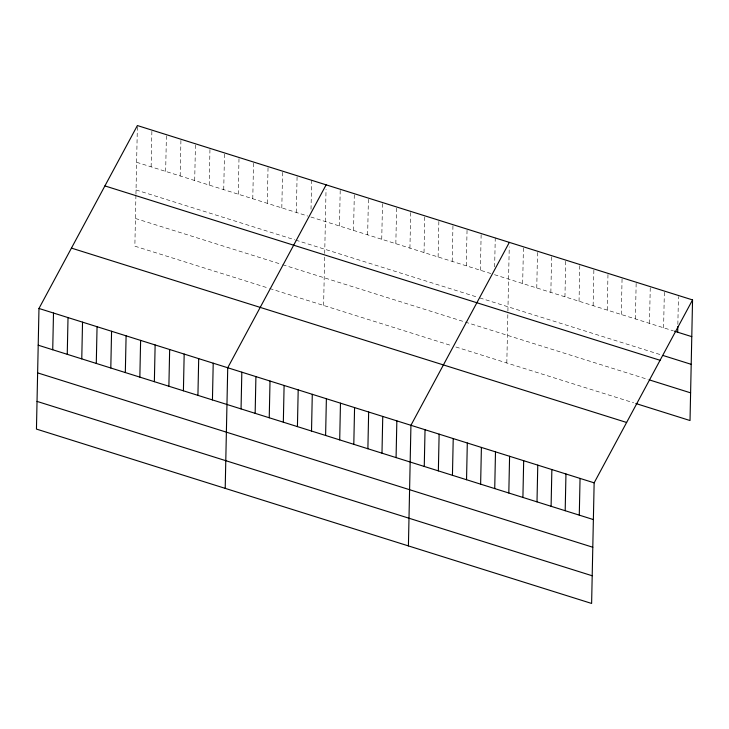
<?xml version="1.0" encoding="UTF-8"?>
<svg xmlns="http://www.w3.org/2000/svg" width="729" height="729" viewBox="0 0 729 729"><rect width="100%" height="100%" fill="white"/><g stroke="black" fill="none" stroke-linecap="round" stroke-linejoin="round"><path stroke-width="0.55" stroke-dasharray="3.65 2.73" d="M135.922 195.244L134.856 246.165L268.646 288.183M135.949 194.187L137.362 126.664M151.131 166.841L151.905 130.108M165.656 171.397L166.422 134.674M180.172 175.962L180.947 139.23M194.698 180.519L195.463 143.795M209.214 185.084L209.979 148.352M223.73 189.64L224.505 152.908M238.255 194.206L239.021 157.473M252.772 198.762L253.546 162.029M267.288 203.318L268.062 166.595M281.813 207.883L282.579 171.151M296.329 212.44L297.104 175.716M311.019 209.214L311.62 180.273M323.612 305.451L324.678 254.53M324.706 253.473L326.045 189.285M339.468 225.99L340.233 189.258M353.556 230.419L354.321 193.686M367.653 234.838L368.418 198.115M381.741 239.267L382.515 202.544M395.838 243.696L396.603 206.963M409.926 248.124L410.7 211.392M424.023 252.544L424.788 215.82M438.111 256.973L438.885 220.24M452.208 261.401L452.973 224.669M466.296 265.83L467.07 229.097M480.393 270.249L481.158 233.526M494.645 266.887L495.255 237.946M506.819 362.996L507.885 312.067M507.903 311.01L509.252 246.83M522.666 283.526L523.44 246.803M536.763 287.955L537.528 251.232M550.851 292.384L551.625 255.651M564.948 296.812L565.713 260.08M579.036 301.232L579.81 264.509M593.133 305.661L593.898 268.937M607.221 310.089L607.995 273.357M621.318 314.518L622.083 277.785M635.406 318.938L636.18 282.214M649.503 323.366L650.268 286.634M663.6 327.795L664.365 291.062M677.852 324.432L678.435 296.603M136.615 162.275L307.738 216.03M310.855 217.005L492.312 273.995M494.481 274.678L673.35 330.857M136.031 189.959L294.716 239.795M295.755 240.123L477.641 297.25M479.81 297.933L660.848 354.795M135.439 218.481L280.638 264.089M282.706 264.736L648.327 379.572M269.684 288.511L450.449 345.291M455.871 346.986L633.656 402.827"/><path stroke-width="1.09" d="M38.974 308.467L36.45 429.08L591.62 603.448L594.144 482.835L692.55 299.92L137.38 125.552L38.974 308.467L594.144 482.835M52.725 349.756L53.499 313.023M67.25 354.312L68.016 317.589M81.766 358.878L82.532 322.145M96.283 363.434L97.057 326.71M110.808 367.999L111.573 331.267M125.324 372.555L126.099 335.832M139.85 377.121L140.615 340.388M154.366 381.677L155.131 344.954M168.882 386.242L169.657 349.51M183.407 390.799L184.173 354.066M197.923 395.364L198.698 358.632M212.44 399.92L213.214 363.188M225.206 488.366L227.73 367.753L326.136 184.838M241.053 408.905L241.828 372.182M255.15 413.334L255.915 376.601M269.238 417.763L270.012 381.03M283.335 422.182L284.1 385.459M297.423 426.611L298.197 389.878M311.52 431.039L312.285 394.307M325.608 435.468L326.382 398.736M339.705 439.888L340.47 403.164M353.802 444.316L354.567 407.584M367.89 448.745L368.655 412.013M381.987 453.174L382.752 416.441M396.075 457.593L396.849 420.87M408.413 545.912L410.937 425.289L509.343 242.374M424.26 466.451L425.034 429.718M438.357 470.87L439.122 434.147M452.445 475.299L453.219 438.576M466.542 479.728L467.307 442.995M480.63 484.156L481.404 447.424M494.727 488.576L495.492 451.852M508.815 493.004L509.589 456.272M522.912 497.433L523.677 460.701M537 501.862L537.774 465.129M551.097 506.281L551.862 469.558M565.185 510.71L565.959 473.978M579.282 515.139L580.047 478.406M677.688 332.224L677.806 326.656M692.55 299.92L690.026 420.533L635.825 403.511M674.434 331.194L691.785 336.643M663.016 355.479L691.201 364.327M104.912 185.913L660.073 360.281M649.411 379.909L690.6 392.849M71.451 248.106L626.621 422.474M38.209 345.2L593.37 519.567M37.626 372.874L592.795 547.242M37.033 401.397L592.194 575.764"/></g></svg>
